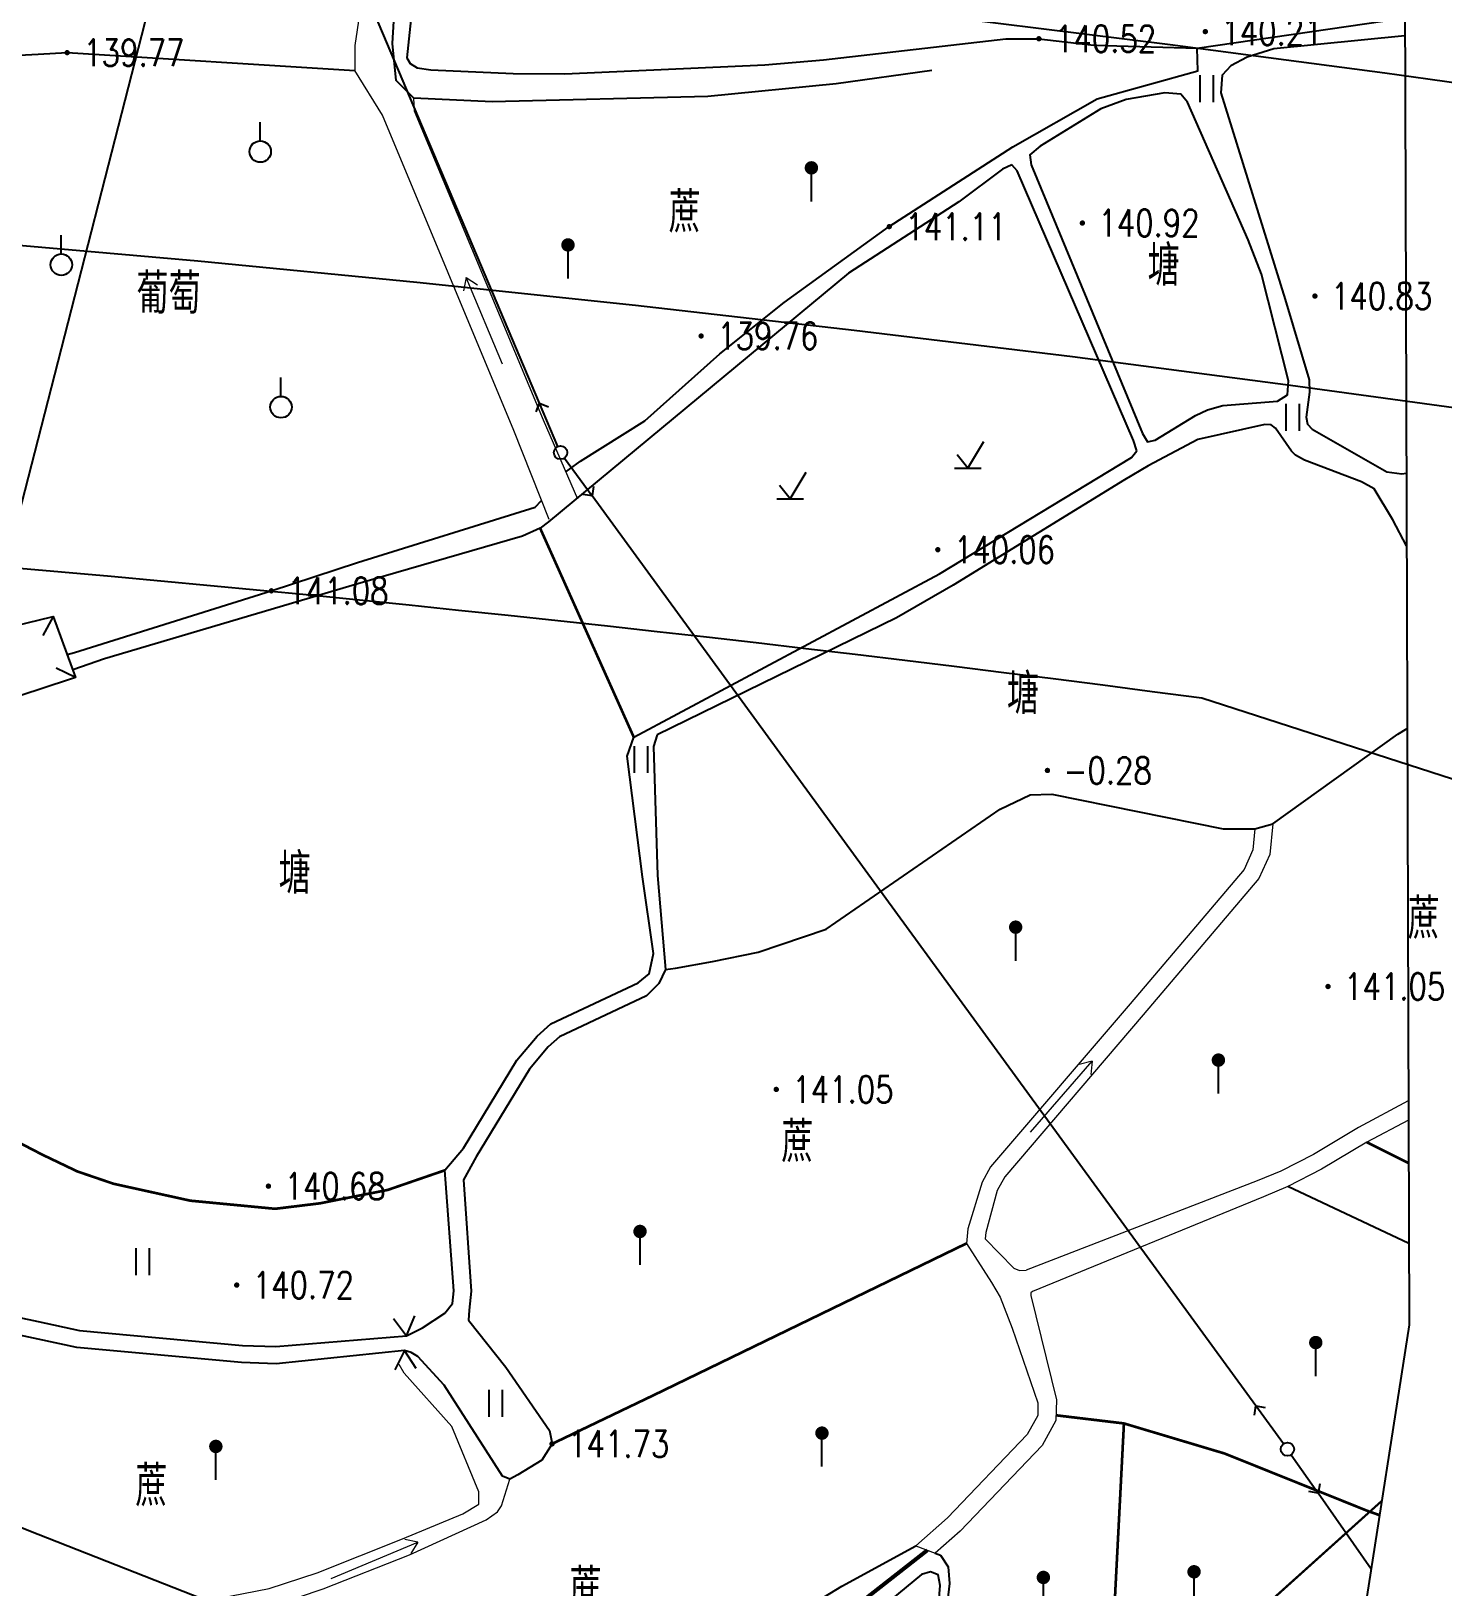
# Model space of a CAD drawing. Extents: x 529262 to 576451, y 2694391 to 2717535.
# Drawn here: x 567364.7 to 567417.4, y 2709360.8 to 2709418.8 of the extents above; entities that cross this region are included whole.
import ezdxf
from ezdxf.enums import TextEntityAlignment as Align
from ezdxf.xclip import XClip

# ---------------------------------------------------------------- set-up
doc = ezdxf.new("R2010")
doc.units = 0
doc.header["$XCLIPFRAME"] = 0
for name, color, linetype in [('DLSS', 4, 'Continuous'), ('DMTZ', 8, 'Continuous'), ('GCD', 8, 'Continuous'), ('GXYZ', 8, 'Continuous'), ('JMD', 8, 'Continuous'), ('PP-COM', 7, 'Continuous'), ('RD-中线', 40, 'Continuous'), ('RD-红线', 7, 'Continuous'), ('ZBTZ', 8, 'Continuous'), ('ZJ', 7, 'Continuous')]:
    doc.layers.add(name, color=color, linetype=linetype)
doc.layers.add('SXSS', color=5, linetype='Continuous', lineweight=0)
doc.styles.add('HZ', font='rs.shx', dxfattribs={"width": 0.8, "bigfont": 'hztxt.shx'})
doc.linetypes.add('10421', pattern='A,2,[150,AAA.SHX,S=0.5,R=0,X=0,Y=0.5],1e-11', length=2)
doc.linetypes.add('10422', pattern='A,0.75,[150,AAA.SHX,S=0.5,R=0,X=0,Y=0.5],1.5,[177,AAA.SHX,S=1,R=0,X=0,Y=0.4],0.75', length=3)
doc.linetypes.add('1161', pattern='A,0,[149,AAA.SHX,S=0.15,R=0,X=0,Y=0],-1.6', length=1.6)
doc.linetypes.add('8462', pattern='A,2,[157,AAA.SHX,S=1,R=0,X=0,Y=0.5],1e-09', length=2)

# ---------------------------------------------------------------- blocks, each defined once
blk = doc.blocks.new('A$C19FD0107')
at = {"layer": 'RD-中线', "color": 8, "linetype": 'Continuous'}
blk.add_lwpolyline([(-3086.581, 14893.647), (-3108.229, 14899.635, 0.000046), (-3108.317, 14899.659), (-3236.522, 14935.098, 0.007364), (-3240.798, 14936.212), (-3481.528, 14995.181, 0.065736), (-3741.789, 15023.648), (-4056.288, 15016.622, -0.003768), (-4058.096, 15016.595), (-4121.61, 15016.134, 0.002785), (-4122.947, 15016.117), (-4376.617, 15011.447), (-4572.915, 15005.069)], format="xyb", dxfattribs=at)
at = {"layer": 'RD-中线', "color": 8, "linetype": 'Continuous', "flags": 128}
for points in [[(-4490.734, 14139.438, 0), (-4490.29, 14139.417)], [(-3818.251, 14086.168, 0), (-3817.74, 14086.169)]]:
    blk.add_lwpolyline(points, format="xyb", dxfattribs=at)
at = {"layer": 'RD-红线', "color": 8}
for points in [[(-3506.428, 15013.223, 0.051126), (-3711.599, 15035.867)], [(-3589.616, 15003.329, 0.03012), (-3708.238, 15011.834)]]:
    blk.add_lwpolyline(points, format="xyb", dxfattribs=at)
blk.add_lwpolyline([(-3560.743, 14994.001), (-3589.616, 15003.329)], dxfattribs=at)
blk = doc.blocks.new('gc121')
at = {"color": 8}
for p, q in [((-0.5, -1), (-0.5, 1)), ((0.5, -1), (0.5, 1))]:
    blk.add_line(p, q, dxfattribs=at)
blk = doc.blocks.new('gc123')
at = {"color": 8}
for p, q in [((0, 0), (1.2, 2)), ((-1, 0), (1, 0)), ((0, 0), (-0.8, 1))]:
    blk.add_line(p, q, dxfattribs=at)
blk = doc.blocks.new('gc086')
at = {"color": 8}
for p, q in [((0, 0), (7, 0)), ((7, 0), (6.18, 0.57)), ((7, 0), (6.18, -0.57))]:
    blk.add_line(p, q, dxfattribs=at)
blk = doc.blocks.new('GC200')
at = {"linetype": 'Continuous', "const_width": 0.2, "flags": 128}
blk.add_lwpolyline([(-0.1, 0, 1), (0.1, 0, 1)], format="xyb", close=True, dxfattribs=at)
blk = doc.blocks.new('gc165')
at = {"color": 8}
blk.add_line((0, 0), (0, 2), dxfattribs=at)
at = {"color": 8, "const_width": 0.5}
blk.add_lwpolyline([(-0.25, 2.5, 1), (0.25, 2.5, 1)], format="xyb", close=True, dxfattribs=at)
blk = doc.blocks.new('gc125')
at = {"color": 8}
blk.add_line((0, 0.8), (0, 2.2), dxfattribs=at)
blk.add_circle((0, 0), 0.8, dxfattribs=at)
blk = doc.blocks.new('gc037')
for p, q in [((0, 0), (-1.39, 0.8)), ((-1.39, -0.8), (0, 0))]:
    blk.add_line(p, q)
blk = doc.blocks.new('gc013b')
at = {"linetype": 'Continuous'}
blk.add_line((0.5, 0), (4, 0), dxfattribs=at)
at = {"linetype": 'Continuous', "flags": 128}
blk.add_lwpolyline([(3.5, 0.5), (4, 0), (3.5, -0.5)], dxfattribs=at)
blk = doc.blocks.new('gc170')
at = {"color": 8, "linetype": 'Continuous'}
blk.add_circle((0, 0), 0.5, dxfattribs=at)

msp = doc.modelspace()

# ---------------------------------------------------------------- linework, layer by layer
at = {"color": 8, "linetype": 'Continuous', "flags": 128}
msp.add_lwpolyline([(567209.956, 2709328.306), (567242.359, 2709376.873), (567237.386, 2709487.838), (567226.241, 2709566.338), (567250.471, 2709637.466), (567310.691, 2709648.291), (567365.176, 2709659.753), (567568.23, 2709904.38), (567652.452, 2709866.094), (567570.025, 2709683.533), (567490.632, 2709613.794), (567456.674, 2709542.126), (567415.71, 2709492.593), (567416.103, 2709370.575), (567398.267, 2709255.857), (567341.513, 2709220.051), (567319.6, 2709121.447), (567354.869, 2709007.157), (567377.977, 2708907.793), (567342.698, 2708646.362), (567189.906, 2708654.057), (567219.676, 2708986.987), (567146.446, 2709250.882)], dxfattribs=at)
at = {"layer": 'DMTZ', "linetype": '10422', "flags": 128}
for points, elevation in [([(567415.916, 2709428.717), (567397.915, 2709428.068), (567383.779, 2709428.009), (567382.364, 2709427.855), (567381.673, 2709427.241), (567379.978, 2709423.979), (567379.574, 2709422.92), (567379.132, 2709421.49), (567378.741, 2709417.809), (567378.875, 2709417.596), (567379.136, 2709417.44), (567379.64, 2709417.363), (567382.714, 2709417.229), (567384.634, 2709417.208), (567392.087, 2709417.544), (567394.272, 2709417.736), (567401.07, 2709418.516), (567402.307, 2709418.518), (567404.349, 2709418.276), (567408.201, 2709418.163), (567415.217, 2709419.184), (567415.946, 2709419.255)], 140.5), ([(567415.948, 2709418.63), (567411.066, 2709418.141), (567410.069, 2709417.837), (567409.463, 2709417.51), (567409.136, 2709417.164), (567409.084, 2709416.506), (567411.489, 2709408.795), (567412.376, 2709405.806), (567412.387, 2709405.339), (567412.27, 2709404.408), (567412.318, 2709404.15), (567412.494, 2709403.961), (567415.273, 2709402.377), (567415.838, 2709402.295), (567416.001, 2709402.318)], 140.91), ([(567384.675, 2709402.372), (567385.223, 2709402.77), (567387.618, 2709404.271), (567390.408, 2709406.774), (567392.812, 2709408.682), (567396.729, 2709411.514), (567401.34, 2709414.486), (567404.483, 2709416.283), (567408.232, 2709417.323), (567408.201, 2709418.163)], 141.135), ([(567401.295, 2709413.82), (567400.947, 2709413.655), (567399.326, 2709412.442), (567395.214, 2709409.776), (567384.021, 2709400.509), (567383.711, 2709400.277)], 141.247), ([(567405.954, 2709403.158), (567405.836, 2709403.542), (567401.494, 2709413.593), (567401.295, 2709413.82)], 141.255), ([(567414.799, 2709401.736), (567414.336, 2709401.998), (567412.205, 2709402.809), (567411.865, 2709402.992), (567411.725, 2709403.146), (567411.127, 2709404.004), (567410.96, 2709404.121), (567410.728, 2709404.142), (567408.226, 2709403.583), (567406.383, 2709402.596), (567405.497, 2709402.078), (567399.111, 2709398.15), (567396.992, 2709396.932), (567388.071, 2709392.572)], 141.216), ([(567387.206, 2709392.476), (567398.604, 2709398.567), (567405.763, 2709402.905), (567405.954, 2709403.158)], 141.255), ([(567383.531, 2709401.06), (567383.767, 2709401.298)], 141.135), ([(567416.01, 2709399.61), (567415.499, 2709400.583), (567414.799, 2709401.736)], 141.295), ([(567366.362, 2709395.642), (567373.694, 2709397.935), (567376.901, 2709398.989), (567383.531, 2709401.06)], 141.011), ([(567383.711, 2709400.277), (567383.056, 2709399.969), (567376.918, 2709398.195), (567367.477, 2709395.394), (567366.295, 2709394.99)], 141.4), ([(567366.082, 2709395.566), (567366.362, 2709395.642)], 141.218), ([(567388.071, 2709392.572), (567387.946, 2709392.128), (567388.09, 2709387.325), (567388.392, 2709383.819)], 141.505), ([(567388.392, 2709383.819), (567388.762, 2709383.872), (567390.133, 2709384.111), (567391.837, 2709384.458), (567394.37, 2709385.321), (567400.861, 2709389.79), (567401.98, 2709390.332), (567402.794, 2709390.356), (567409.179, 2709389.066), (567410.358, 2709389.058), (567411.021, 2709389.244), (567415.681, 2709392.597), (567416.032, 2709392.803)], 141.295), ([(567380.167, 2709376.333), (567380.862, 2709377.159), (567382.851, 2709380.438), (567383.603, 2709381.331), (567384.117, 2709381.789), (567387.372, 2709383.318), (567387.779, 2709383.659), (567387.936, 2709384.417), (567387.525, 2709387.267), (567386.956, 2709391.777), (567387.206, 2709392.476)], 141.505), ([(567354.315, 2709383.749), (567352.612, 2709383.304), (567352.063, 2709383.207), (567349.111, 2709383.03), (567348.787, 2709382.917), (567348.52, 2709382.607), (567347.868, 2709381.137), (567347.744, 2709380.595), (567347.807, 2709380.091), (567351.181, 2709372.668), (567351.784, 2709371.93), (567352.213, 2709371.728), (567355.971, 2709371.561), (567358.333, 2709371.479), (567361.266, 2709371.44), (567362.134, 2709371.304), (567364.998, 2709370.693)], 141.965), ([(567364.998, 2709370.693), (567366.543, 2709370.363), (567372.623, 2709369.802), (567373.863, 2709369.758), (567378.73, 2709370.161), (567379.327, 2709370.461), (567380.162, 2709371), (567380.451, 2709371.364), (567380.495, 2709371.835), (567380.167, 2709376.333)], 141.965), ([(567373.649, 2709353.428), (567374.472, 2709353.425), (567377.222, 2709353.246), (567378.965, 2709353.371), (567380.608, 2709353.756), (567387.166, 2709356.005), (567388.382, 2709356.545), (567391.263, 2709358.24), (567393.389, 2709359.872), (567394.956, 2709360.82), (567397.72, 2709362.333)], 142.465)]:
    msp.add_lwpolyline(points, dxfattribs=dict(at, elevation=elevation))
at = {"layer": 'DMTZ', "linetype": '10421', "flags": 128}
for points, elevation in [([(567398.318, 2709417.336), (567394.755, 2709416.835), (567389.965, 2709416.363), (567381.922, 2709416.167), (567379.001, 2709416.298), (567378.344, 2709416.963), (567378.216, 2709418.347), (567378.39, 2709421.267), (567378.938, 2709423.112), (567380.134, 2709425.887), (567380.963, 2709427.456), (567381.528, 2709428.265)], 140.354), ([(567388.392, 2709383.819), (567388.134, 2709383.291), (567387.68, 2709382.835), (567384.433, 2709381.31), (567384.011, 2709380.934), (567383.314, 2709380.106), (567381.324, 2709376.827), (567380.862, 2709375.973)], 141.505), ([(567380.862, 2709375.973), (567381.139, 2709371.828), (567381.071, 2709371.114), (567381.045, 2709370.741)], 141.965), ([(567364.998, 2709370.037), (567362.017, 2709370.674), (567361.212, 2709370.8), (567358.317, 2709370.838), (567355.946, 2709370.921), (567352.057, 2709371.093), (567351.351, 2709371.04), (567350.079, 2709369.634)], 141.965), ([(567381.045, 2709370.741), (567382.431, 2709368.995), (567384.066, 2709366.634), (567384.158, 2709366.13), (567383.777, 2709365.52), (567382.886, 2709364.977), (567382.584, 2709364.815), (567382.311, 2709364.921), (567380.142, 2709368.316), (567379.159, 2709369.385), (567378.906, 2709369.533)], 141.684), ([(567378.906, 2709369.533), (567378.656, 2709369.612), (567373.879, 2709369.116), (567372.582, 2709369.162), (567366.446, 2709369.728), (567364.998, 2709370.037)], 141.965)]:
    msp.add_lwpolyline(points, dxfattribs=dict(at, elevation=elevation))
at = {"layer": 'DMTZ', "linetype": '10422', "elevation": 141.188, "flags": 128}
msp.add_lwpolyline([(567409.164, 2709404.844), (567411.206, 2709405.008), (567411.578, 2709405.247), (567411.613, 2709405.764), (567410.605, 2709409.741), (567410.111, 2709411.021), (567407.85, 2709416.16), (567407.591, 2709416.453), (567407.002, 2709416.504), (567405.562, 2709416.254), (567404.609, 2709415.904), (567402.347, 2709414.508), (567401.967, 2709414.193), (567402.014, 2709413.821), (567406.164, 2709403.806), (567406.359, 2709403.491), (567406.637, 2709403.558), (567408.148, 2709404.478), (567408.586, 2709404.684)], close=True, dxfattribs=at)
at = {"layer": 'DMTZ', "linetype": '10421', "flags": 128}
msp.add_lwpolyline([(567398.441, 2709362.055), (567398.637, 2709361.978), (567398.921, 2709361.546), (567398.975, 2709360.924), (567396.813, 2709342.602), (567395.608, 2709336.895), (567395.488, 2709335.932), (567395.488, 2709335.282), (567395.507, 2709334.706)], dxfattribs=at)
at = {"layer": 'DMTZ', "linetype": '10422', "flags": 128}
msp.add_lwpolyline([(567394.748, 2709335.521), (567396.324, 2709342.543), (567398.446, 2709358.672), (567398.625, 2709360.849), (567398.549, 2709361.25), (567398.266, 2709361.36), (567397.934, 2709361.261), (567393.503, 2709357.61), (567392.221, 2709356.737), (567389.197, 2709354.958), (567387.817, 2709354.346), (567381.101, 2709352.042), (567379.233, 2709351.605), (567377.24, 2709351.462), (567373.178, 2709351.669), (567372.954, 2709351.68), (567372.735, 2709351.563), (567372.441, 2709348.459), (567371.054, 2709348.591), (567370.966, 2709347.743), (567374.011, 2709346.837), (567374.565, 2709346.58), (567376.743, 2709345.393), (567380.482, 2709343.117), (567381.386, 2709342.4), (567386.213, 2709338.939), (567391.015, 2709336.398), (567393.631, 2709335.611)], close=True, dxfattribs=at)
at = {"layer": 'GXYZ', "linetype": 'Continuous'}
for p, q in [((567364.998, 2709403.582), (567371.775, 2709429.977)), ((567383.695, 2709404.931), (567373.052, 2709430.072)), ((567363.554, 2709397.96), (567364.998, 2709403.582)), ((567410.391, 2709367.547), (567385.653, 2709401.473)), ((567364.998, 2709362.756), (567353.13, 2709367.418)), ((567414.686, 2709361.456), (567412.713, 2709364.29)), ((567371.214, 2709324.55), (567415.078, 2709363.98)), ((567371.359, 2709324.715, -149.001), (567415.084, 2709364.019, -149.001)), ((567392.191, 2709352.073), (567364.998, 2709362.756))]:
    msp.add_line(p, q, dxfattribs=at)
at = {"layer": 'JMD', "linetype": 'Continuous'}
for p, q in [((567365.56, 2709396.977), (567365.183, 2709396.271)), ((567366.4, 2709394.708), (567365.679, 2709395.056))]:
    msp.add_line(p, q, dxfattribs=at)
at = {"layer": 'JMD', "linetype": 'Continuous', "elevation": 143.191, "flags": 128}
for points in [[(567364.998, 2709394.248), (567364.157, 2709393.973), (567363.451, 2709396.469), (567364.998, 2709396.842)], [(567364.998, 2709396.842), (567365.56, 2709396.977), (567366.4, 2709394.708), (567364.998, 2709394.248)]]:
    msp.add_lwpolyline(points, dxfattribs=at)
at = {"layer": 'SXSS', "color": 8, "linetype": 'Continuous', "flags": 128}
for points, elevation in [([(567380.983, 2709429.193), (567379.596, 2709427.476), (567378.555, 2709425.533), (567377.81, 2709423.639), (567377.243, 2709421.206), (567376.801, 2709418.262), (567376.813, 2709417.329)], 139.711), ([(567384.045, 2709400.594), (567382.735, 2709403.913), (567377.837, 2709415.666), (567376.813, 2709417.329)], 141.135), ([(567385.118, 2709401.35), (567383.841, 2709404.296), (567379.037, 2709415.824), (567379.001, 2709416.298)], 141.135), ([(567410.358, 2709389.058), (567410.28, 2709388.273), (567409.959, 2709387.551), (567405.71, 2709382.537), (567400.505, 2709376.455), (567400.187, 2709375.891), (567399.652, 2709374.145), (567399.602, 2709373.602), (567400.534, 2709372.143), (567400.867, 2709371.603), (567401.309, 2709370.44), (567402.272, 2709367.66), (567402.261, 2709367.191), (567401.868, 2709366.479), (567398.902, 2709363.367), (567397.72, 2709362.333), (567398.441, 2709362.055)], 141.054), ([(567411.021, 2709389.244), (567410.908, 2709388.107), (567410.507, 2709387.206), (567406.198, 2709382.121), (567401.033, 2709376.086), (567400.745, 2709375.576), (567400.326, 2709374.012), (567400.304, 2709373.773), (567401.367, 2709372.676), (567401.579, 2709372.59), (567401.829, 2709372.607)], 141.054), ([(567416.076, 2709378.915), (567414.217, 2709377.929), (567412.537, 2709376.925), (567411.318, 2709376.303), (567410.437, 2709375.932), (567401.829, 2709372.607)], 141.115), ([(567364.998, 2709358.993), (567366.016, 2709359.255), (567373.618, 2709360.734), (567375.403, 2709361.328), (567378.584, 2709362.585), (567380.837, 2709363.525), (567381.426, 2709363.885), (567381.434, 2709364.345), (567380.422, 2709366.783), (567378.644, 2709368.771), (567378.454, 2709369.084)], 141.557), ([(567364.998, 2709358.325), (567366.158, 2709358.624), (567373.783, 2709360.107), (567375.624, 2709360.72), (567378.845, 2709361.993), (567381.705, 2709363.3), (567382.128, 2709363.596), (567382.269, 2709363.821), (567382.584, 2709364.815)], 141.557)]:
    msp.add_lwpolyline(points, dxfattribs=dict(at, elevation=elevation))
at = {"layer": 'SXSS', "color": 8, "linetype": '8462', "const_width": 0.1, "flags": 128}
for points, elevation in [([(567387.206, 2709392.476), (567383.711, 2709400.277)], 141.247), ([(567354.315, 2709383.749), (567356.147, 2709381.926), (567356.743, 2709381.414), (567357.632, 2709380.822), (567364.998, 2709376.996)], 141.4), ([(567364.998, 2709376.996), (567365.172, 2709376.906), (567366.465, 2709376.288), (567367.81, 2709375.829), (567370.674, 2709375.198), (567373.837, 2709374.895), (567375.498, 2709375.098), (567378.035, 2709375.599), (567380.167, 2709376.333)], 141.4)]:
    msp.add_lwpolyline(points, dxfattribs=dict(at, elevation=elevation))
at = {"layer": 'SXSS', "color": 8, "linetype": 'Continuous', "flags": 128}
msp.add_lwpolyline([(567416.079, 2709378.197), (567414.529, 2709377.375), (567412.845, 2709376.368), (567411.586, 2709375.726), (567410.681, 2709375.346), (567402.07, 2709371.813), (567402.009, 2709371.767), (567402.004, 2709371.657), (567402.959, 2709367.767), (567402.94, 2709367.008), (567402.425, 2709366.071), (567399.376, 2709362.872), (567398.441, 2709362.055)], dxfattribs=at)
at = {"layer": 'SXSS', "color": 8, "linetype": 'Continuous', "const_width": 0.15, "elevation": 142.363, "flags": 128}
msp.add_lwpolyline([(567367.811, 2709351.506), (567369.43, 2709352.014), (567371.823, 2709352.307), (567373.711, 2709352.31), (567377.787, 2709352.186), (567380.436, 2709352.647), (567384.585, 2709354.02), (567389.057, 2709355.741), (567394.685, 2709359.453), (567398.15, 2709362.167)], dxfattribs=at)
at = {"layer": 'ZBTZ', "linetype": '1161', "flags": 128}
for points, elevation in [([(567352.167, 2709418.511), (567355.837, 2709418.247), (567361.229, 2709417.749), (567364.998, 2709417.944)], 139.614), ([(567364.998, 2709417.944), (567366.083, 2709418), (567376.813, 2709417.329)], 139.614), ([(567416.094, 2709373.602), (567411.586, 2709375.726)], 141.062)]:
    msp.add_lwpolyline(points, dxfattribs=dict(at, elevation=elevation))
at = {"layer": 'ZBTZ', "linetype": 'Continuous', "const_width": 0.1, "flags": 128}
for points, elevation in [([(567414.529, 2709377.375), (567416.084, 2709376.597)], 141.09), ([(567384.158, 2709366.13), (567387.956, 2709367.951), (567399.602, 2709373.602)], 141.726), ([(567414.999, 2709363.474), (567414.557, 2709363.631), (567409.231, 2709365.77), (567405.476, 2709366.893), (567402.945, 2709367.196)], 141.981), ([(567401.889, 2709333.94), (567403.322, 2709341.678), (567405.066, 2709358.937), (567405.476, 2709366.893)], 142.014)]:
    msp.add_lwpolyline(points, dxfattribs=dict(at, elevation=elevation))

# ---------------------------------------------------------------- block references
at = {"layer": 'DLSS', "linetype": 'Continuous'}
for p, xscale, yscale, zscale, rotation in [((567378.73, 2709370.161, 141.965), 0.5000000001426728, 0.5000000001426728, 0.5000000001426728, 277.2364167431595), ((567378.656, 2709369.612, 141.965), 0.4999999999627948, 0.4999999999627948, 0.4999999999627948, 93.6217195385473)]:
    msp.add_blockref('gc037', p, dxfattribs=dict(at, xscale=xscale, yscale=yscale, zscale=zscale, rotation=rotation))
at = {"layer": 'GCD', "linetype": 'Continuous'}
ref = msp.add_blockref('GC200', (567408.509, 2709418.785, 140.206), dxfattribs=dict(at, xscale=0.5, yscale=0.5, zscale=0.5))
ref.add_attrib('height', '140.21', dxfattribs={"linetype": 'Continuous', "height": 1, "style": 'HZ', "width": 0.8}).set_placement((567409.109, 2709418.785, 140.206), align=Align.MIDDLE_LEFT)
ref = msp.add_blockref('GC200', (567402.307, 2709418.518, 140.515), dxfattribs=dict(at, xscale=0.5, yscale=0.5, zscale=0.5))
ref.add_attrib('height', '140.52', dxfattribs={"linetype": 'Continuous', "height": 1, "style": 'HZ', "width": 0.8}).set_placement((567402.907, 2709418.518, 140.515), align=Align.MIDDLE_LEFT)
ref = msp.add_blockref('GC200', (567366.083, 2709418, 139.767), dxfattribs=dict(at, xscale=0.5, yscale=0.5, zscale=0.5))
ref.add_attrib('height', '139.77', dxfattribs={"linetype": 'Continuous', "height": 1, "style": 'HZ', "width": 0.8}).set_placement((567366.683, 2709418, 139.767), align=Align.MIDDLE_LEFT)
ref = msp.add_blockref('GC200', (567396.729, 2709411.514, 141.108), dxfattribs=dict(at, xscale=0.5, yscale=0.5, zscale=0.5))
ref.add_attrib('height', '141.11', dxfattribs={"linetype": 'Continuous', "height": 1, "style": 'HZ', "width": 0.8}).set_placement((567397.329, 2709411.514, 141.108), align=Align.MIDDLE_LEFT)
ref = msp.add_blockref('GC200', (567403.926, 2709411.647, 140.92), dxfattribs=dict(at, xscale=0.5, yscale=0.5, zscale=0.5))
ref.add_attrib('height', '140.92', dxfattribs={"linetype": 'Continuous', "height": 1, "style": 'HZ', "width": 0.8}).set_placement((567404.526, 2709411.647, 140.92), align=Align.MIDDLE_LEFT)
ref = msp.add_blockref('GC200', (567412.594, 2709408.924, 140.832), dxfattribs=dict(at, xscale=0.5, yscale=0.5, zscale=0.5))
ref.add_attrib('height', '140.83', dxfattribs={"linetype": 'Continuous', "height": 1, "style": 'HZ', "width": 0.8}).set_placement((567413.194, 2709408.924, 140.832), align=Align.MIDDLE_LEFT)
ref = msp.add_blockref('GC200', (567389.716, 2709407.436, 139.76), dxfattribs=dict(at, xscale=0.5, yscale=0.5, zscale=0.5))
ref.add_attrib('height', '139.76', dxfattribs={"linetype": 'Continuous', "height": 1, "style": 'HZ', "width": 0.8}).set_placement((567390.316, 2709407.436, 139.76), align=Align.MIDDLE_LEFT)
ref = msp.add_blockref('GC200', (567398.538, 2709399.469, 140.06), dxfattribs=dict(at, xscale=0.5, yscale=0.5, zscale=0.5))
ref.add_attrib('height', '140.06', dxfattribs={"linetype": 'Continuous', "height": 1, "style": 'HZ', "width": 0.8}).set_placement((567399.138, 2709399.469, 140.06), align=Align.MIDDLE_LEFT)
ref = msp.add_blockref('GC200', (567373.694, 2709397.935, 141.084), dxfattribs=dict(at, xscale=0.5, yscale=0.5, zscale=0.5))
ref.add_attrib('height', '141.08', dxfattribs={"linetype": 'Continuous', "height": 1, "style": 'HZ', "width": 0.8}).set_placement((567374.294, 2709397.935, 141.084), align=Align.MIDDLE_LEFT)
ref = msp.add_blockref('GC200', (567402.625, 2709391.237, -0.28), dxfattribs=dict(at, xscale=0.5, yscale=0.5, zscale=0.5))
ref.add_attrib('height', '-0.28', dxfattribs={"linetype": 'Continuous', "height": 1, "style": 'HZ', "width": 0.8}).set_placement((567403.225, 2709391.237, -0.28), align=Align.MIDDLE_LEFT)
ref = msp.add_blockref('GC200', (567413.084, 2709383.183, 141.053), dxfattribs=dict(at, xscale=0.5, yscale=0.5, zscale=0.5))
ref.add_attrib('height', '141.05', dxfattribs={"linetype": 'Continuous', "height": 1, "style": 'HZ', "width": 0.8}).set_placement((567413.684, 2709383.183, 141.053), align=Align.MIDDLE_LEFT)
ref = msp.add_blockref('GC200', (567392.516, 2709379.346, 141.054), dxfattribs=dict(at, xscale=0.5, yscale=0.5, zscale=0.5))
ref.add_attrib('height', '141.05', dxfattribs={"linetype": 'Continuous', "height": 1, "style": 'HZ', "width": 0.8}).set_placement((567393.116, 2709379.346, 141.054), align=Align.MIDDLE_LEFT)
ref = msp.add_blockref('GC200', (567373.587, 2709375.739, 140.675), dxfattribs=dict(at, xscale=0.5, yscale=0.5, zscale=0.5))
ref.add_attrib('height', '140.68', dxfattribs={"linetype": 'Continuous', "height": 1, "style": 'HZ', "width": 0.8}).set_placement((567374.187, 2709375.739, 140.675), align=Align.MIDDLE_LEFT)
ref = msp.add_blockref('GC200', (567372.404, 2709372.051, 140.722), dxfattribs=dict(at, xscale=0.5, yscale=0.5, zscale=0.5))
ref.add_attrib('height', '140.72', dxfattribs={"linetype": 'Continuous', "height": 1, "style": 'HZ', "width": 0.8}).set_placement((567373.004, 2709372.051, 140.722), align=Align.MIDDLE_LEFT)
ref = msp.add_blockref('GC200', (567384.158, 2709366.13, 141.726), dxfattribs=dict(at, xscale=0.5, yscale=0.5, zscale=0.5))
ref.add_attrib('height', '141.73', dxfattribs={"linetype": 'Continuous', "height": 1, "style": 'HZ', "width": 0.8}).set_placement((567384.758, 2709366.13, 141.726), align=Align.MIDDLE_LEFT)
at = {"layer": 'GXYZ', "linetype": 'Continuous'}
for p, xscale, yscale, zscale, rotation in [((567384.475, 2709403.089), 0.5000000000544907, 0.5000000000544907, 0.5000000000544907, 112.943576811687), ((567384.475, 2709403.089, 139.985), 0.499999999902337, 0.499999999902337, 0.499999999902337, 306.0989131584723), ((567411.57, 2709365.931, 141.312), 0.499999999902337, 0.499999999902337, 0.499999999902337, 126.0989131584723), ((567411.57, 2709365.931, 141.312), 0.500000000116606, 0.500000000116606, 0.500000000116606, 304.8516406848391)]:
    msp.add_blockref('gc013b', p, dxfattribs=dict(at, xscale=xscale, yscale=yscale, zscale=zscale, rotation=rotation))
at = {"layer": 'GXYZ', "linetype": 'Continuous', "xscale": 0.5, "yscale": 0.5, "zscale": 0.5}
for p in [(567384.475, 2709403.089), (567411.57, 2709365.931, 141.312)]:
    msp.add_blockref('gc170', p, dxfattribs=at)
at = {"layer": 'PP-COM'}
ref = msp.add_blockref('A$C19FD0107', (570997.993, 2694390.603), dxfattribs=at)
XClip(ref).set_block_clipping_path([(-9366.4383134884, 14428.6043910822), (-3328.4480743363, 17452.7484863754)])
at = {"layer": 'SXSS', "color": 8, "linetype": 'Continuous'}
for p, xscale, yscale, zscale, rotation in [((567382.316, 2709406.388), 0.500000000181413, 0.500000000181413, 0.500000000181413, 112.8337036975394), ((567401.998, 2709377.753), 0.5000000001503031, 0.5000000001503031, 0.5000000001503031, 48.97638436128919), ((567375.93, 2709361.107), 0.5000000000104152, 0.5000000000104152, 0.5000000000104152, 22.77221219221947)]:
    msp.add_blockref('gc086', p, dxfattribs=dict(at, xscale=xscale, yscale=yscale, zscale=zscale, rotation=rotation))
at = {"layer": 'ZBTZ', "linetype": 'Continuous', "xscale": 0.5, "yscale": 0.5, "zscale": 0.5}
for name, p in [('gc121', (567408.57, 2709416.658)), ('gc125', (567373.281, 2709414.312)), ('gc165', (567393.826, 2709412.455, 141.433)), ('gc125', (567365.866, 2709410.095)), ('gc165', (567384.753, 2709409.581, 141.433)), ('gc125', (567374.054, 2709404.784)), ('gc121', (567411.775, 2709404.405)), ('gc123', (567399.655, 2709402.503)), ('gc123', (567393.036, 2709401.36)), ('gc121', (567387.481, 2709391.644)), ('gc165', (567401.44, 2709384.145, 141.433)), ('gc165', (567408.997, 2709379.189, 141.433)), ('gc165', (567387.437, 2709372.8, 0.129)), ('gc121', (567368.905, 2709372.925, -149.415)), ('gc165', (567412.627, 2709368.658, 141.433)), ('gc121', (567382.065, 2709367.643)), ('gc165', (567394.22, 2709365.281, 0.129)), ('gc165', (567371.626, 2709364.785, 0.129)), ('gc165', (567402.473, 2709359.901, 141.433)), ('gc165', (567408.089, 2709360.112, 141.433))]:
    msp.add_blockref(name, p, dxfattribs=at)

# ---------------------------------------------------------------- texts
at = {"layer": 'SXSS', "color": 8, "linetype": '10421', "style": 'HZ', "width": 0.8}
for p in [(567406.959, 2709410.144), (567401.715, 2709394.174), (567374.568, 2709387.481)]:
    msp.add_text('塘', height=1.5, dxfattribs=at).set_placement(p, align=Align.MIDDLE)
at = {"layer": 'ZJ', "color": 8, "linetype": 'Continuous', "style": 'HZ', "width": 0.8}
for s, p in [('蔗', (567389.106, 2709412.122)), ('葡萄', (567369.867, 2709409.097)), ('蔗', (567416.652, 2709385.786)), ('蔗', (567393.305, 2709377.46)), ('蔗', (567369.227, 2709364.636)), ('蔗', (567385.409, 2709360.797))]:
    msp.add_text(s, height=1.5, dxfattribs=at).set_placement(p, align=Align.MIDDLE)

doc.saveas('drawing.dxf')
